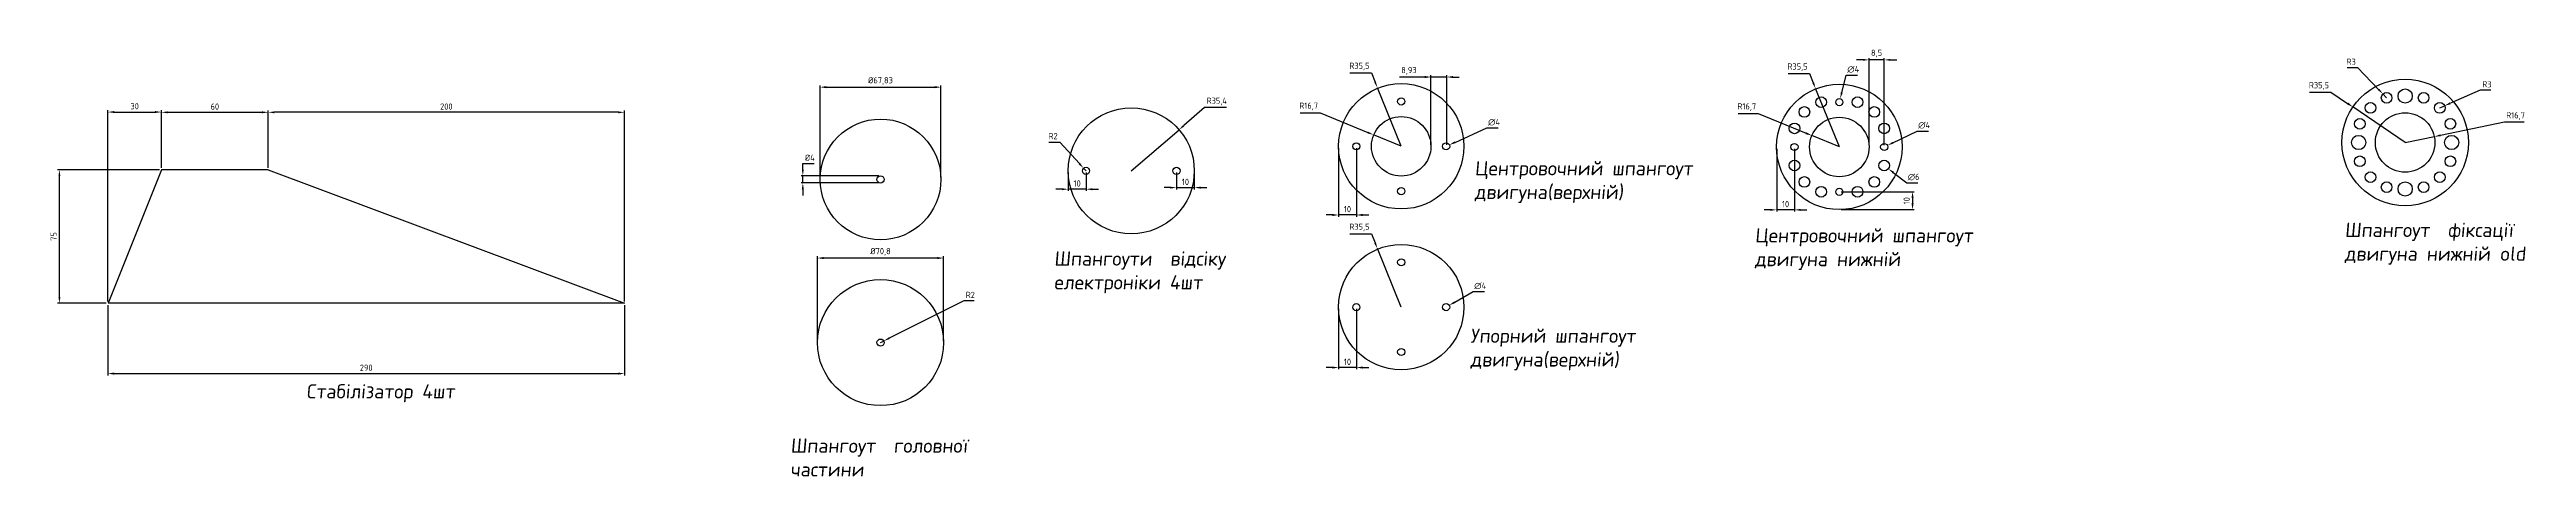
# Model space of a CAD drawing. Header units: millimetres. Extents: x 1940 to 3331, y 1376 to 1616.
import ezdxf

# ---------------------------------------------------------------- set-up
doc = ezdxf.new("R2010")
doc.units = ezdxf.units.MM
doc.layers.add('AM_5', color=3, linetype='Continuous', lineweight=25)
doc.styles.get("Standard").update_dxf_attribs({"font": 'ISOCP.SHX'})
doc.dimstyles.new('AM_GOST$0', dxfattribs={"dimtxt": 3.5, "dimasz": 3.5, "dimexe": 1, "dimexo": 1, "dimgap": 1.5, "dimtad": 1, "dimtoh": 1, "dimtxsty": 'Standard', "dimcen": 0, "dimclrd": 256, "dimclre": 256, "dimclrt": 2, "dimadec": 0, "dimazin": 2, "dimtp": 0.1, "dimtm": 0.1, "dimtfac": 0.71, "dimtdec": 3, "dimtmove": 0, "dimatfit": 3, "dimfxl": 1, "dimtolj": 1, "dimlwd": -1, "dimlwe": -1, "dimarcsym": 1})
doc.dimstyles.new('AM_GOST$3', dxfattribs={"dimtxt": 3.5, "dimasz": 3.5, "dimexe": 1, "dimexo": 1, "dimgap": 1.5, "dimtad": 1, "dimtoh": 1, "dimtxsty": 'Standard', "dimcen": 0, "dimclrd": 256, "dimclre": 256, "dimclrt": 2, "dimadec": 0, "dimazin": 2, "dimtp": 0.1, "dimtm": 0.1, "dimtfac": 0.71, "dimtdec": 3, "dimtofl": 0, "dimtmove": 0, "dimatfit": 2, "dimfxl": 1, "dimtolj": 1, "dimlwd": -1, "dimlwe": -1, "dimarcsym": 1})
doc.dimstyles.new('AM_GOST$4', dxfattribs={"dimtxt": 3.5, "dimasz": 3.5, "dimexe": 1, "dimexo": 1, "dimgap": 1.5, "dimtad": 1, "dimtoh": 1, "dimtxsty": 'Standard', "dimcen": 0, "dimclrd": 256, "dimclre": 256, "dimclrt": 2, "dimadec": 0, "dimazin": 2, "dimtp": 0.1, "dimtm": 0.1, "dimtfac": 0.71, "dimtdec": 3, "dimtmove": 0, "dimatfit": 3, "dimfxl": 1, "dimtolj": 1, "dimlwd": -1, "dimlwe": -1, "dimarcsym": 1})

# ---------------------------------------------------------------- blocks, each defined once
blk = doc.blocks.new('*D2')
at = {"layer": 'AM_5', "linetype": 'ByBlock', "transparency": 16777216}
for p, q in [((2372.6, 1544.4), (2372.6, 1596.2)), ((2376.1, 1595.2), (2436.9, 1595.2)), ((2440.4, 1544.4), (2440.4, 1596.2))]:
    blk.add_line(p, q, dxfattribs=at)
at = {"layer": 'AM_5', "transparency": 16777216}
for points in [[(2376.1, 1595.8), (2376.1, 1594.6), (2372.6, 1595.2)], [(2436.9, 1595.8), (2436.9, 1594.6), (2440.4, 1595.2)]]:
    blk.add_solid(points, dxfattribs=at)
at = {"layer": 'Defpoints', "color": 0, "transparency": 16777216}
for p in [(2440.4, 1595.2), (2372.6, 1543.4), (2440.4, 1543.4)]:
    blk.add_point(p, dxfattribs=at)
at = {"layer": 'AM_5', "color": 2, "transparency": 16777216, "insert": (2406.5, 1598.7), "char_height": 3.5, "attachment_point": 5}
blk.add_mtext('\\A1;%%C67,83', dxfattribs=at)
blk = doc.blocks.new('*D3')
at = {"layer": 'AM_5', "linetype": 'ByBlock', "transparency": 16777216}
for p, q in [((2405.5, 1545.4), (2361.9, 1545.4)), ((2362.9, 1548.9), (2362.9, 1552.4)), ((2362.9, 1552.4), (2369.3, 1552.4)), ((2362.9, 1541.4), (2362.9, 1545.4)), ((2405.5, 1541.4), (2361.9, 1541.4)), ((2362.9, 1537.9), (2362.9, 1534.4))]:
    blk.add_line(p, q, dxfattribs=at)
at = {"layer": 'AM_5', "transparency": 16777216}
for points in [[(2362.3, 1548.9), (2363.4, 1548.9), (2362.9, 1545.4)], [(2362.3, 1537.9), (2363.4, 1537.9), (2362.9, 1541.4)]]:
    blk.add_solid(points, dxfattribs=at)
at = {"layer": 'Defpoints', "color": 0, "transparency": 16777216}
for p in [(2362.9, 1545.4), (2406.5, 1545.4), (2406.5, 1541.4)]:
    blk.add_point(p, dxfattribs=at)
at = {"layer": 'AM_5', "color": 2, "transparency": 16777216, "insert": (2366.8, 1555.6), "char_height": 3.5, "attachment_point": 5}
blk.add_mtext('\\A1;%%C4', dxfattribs=at)
blk = doc.blocks.new('*D4')
at = {"layer": 'AM_5', "linetype": 'ByBlock', "transparency": 16777216}
for p, q in [((2371.1, 1452.7), (2371.1, 1500.2)), ((2438.4, 1499.2), (2374.6, 1499.2)), ((2441.9, 1452.7), (2441.9, 1500.2))]:
    blk.add_line(p, q, dxfattribs=at)
at = {"layer": 'AM_5', "transparency": 16777216}
for points in [[(2374.6, 1499.8), (2374.6, 1498.6), (2371.1, 1499.2)], [(2438.4, 1499.8), (2438.4, 1498.6), (2441.9, 1499.2)]]:
    blk.add_solid(points, dxfattribs=at)
at = {"layer": 'Defpoints', "color": 0, "transparency": 16777216}
for p in [(2371.1, 1499.2), (2371.1, 1451.7), (2441.9, 1451.7)]:
    blk.add_point(p, dxfattribs=at)
at = {"layer": 'AM_5', "color": 2, "transparency": 16777216, "insert": (2406.5, 1502.7), "char_height": 3.5, "attachment_point": 5}
blk.add_mtext('\\A1;%%C70,8', dxfattribs=at)
blk = doc.blocks.new('*D5')
at = {"layer": 'AM_5', "linetype": 'ByBlock', "transparency": 16777216}
for p, q in [((1972.7, 1472.8), (1972.7, 1433.3)), ((2262.7, 1472.8), (2262.7, 1433.3)), ((1976.2, 1434.3), (2259.2, 1434.3))]:
    blk.add_line(p, q, dxfattribs=at)
at = {"layer": 'AM_5', "transparency": 16777216}
for points in [[(1976.2, 1434.9), (1976.2, 1433.7), (1972.7, 1434.3)], [(2259.2, 1434.9), (2259.2, 1433.7), (2262.7, 1434.3)]]:
    blk.add_solid(points, dxfattribs=at)
at = {"layer": 'Defpoints', "color": 0, "transparency": 16777216}
for p in [(1972.7, 1473.8), (2262.7, 1473.8), (2262.7, 1434.3)]:
    blk.add_point(p, dxfattribs=at)
at = {"layer": 'AM_5', "color": 2, "transparency": 16777216, "insert": (2117.7, 1437.6), "char_height": 3.5, "attachment_point": 5}
blk.add_mtext('\\A1;290', dxfattribs=at)
blk = doc.blocks.new('*D6')
at = {"layer": 'AM_5', "linetype": 'ByBlock', "transparency": 16777216}
for p, q in [((2001.7, 1548.8), (1944.4, 1548.8)), ((1945.4, 1477.3), (1945.4, 1545.3)), ((1971.7, 1473.8), (1944.4, 1473.8))]:
    blk.add_line(p, q, dxfattribs=at)
at = {"layer": 'AM_5', "transparency": 16777216}
for points in [[(1944.9, 1545.3), (1946, 1545.3), (1945.4, 1548.8)], [(1944.9, 1477.3), (1946, 1477.3), (1945.4, 1473.8)]]:
    blk.add_solid(points, dxfattribs=at)
at = {"layer": 'Defpoints', "color": 0, "transparency": 16777216}
for p in [(1945.4, 1548.8), (2002.7, 1548.8), (1972.7, 1473.8)]:
    blk.add_point(p, dxfattribs=at)
at = {"layer": 'AM_5', "color": 2, "transparency": 16777216, "insert": (1942.2, 1511.3), "char_height": 3.5, "attachment_point": 5, "rotation": 90}
blk.add_mtext('\\A1;75', dxfattribs=at)
blk = doc.blocks.new('*D7')
at = {"layer": 'AM_5', "linetype": 'ByBlock', "transparency": 16777216}
for p, q in [((2002.7, 1549.8), (2002.7, 1582.1)), ((2006.2, 1581.1), (2059.2, 1581.1)), ((2062.7, 1549.8), (2062.7, 1582.1))]:
    blk.add_line(p, q, dxfattribs=at)
at = {"layer": 'AM_5', "transparency": 16777216}
for points in [[(2006.2, 1581.6), (2006.2, 1580.5), (2002.7, 1581.1)], [(2059.2, 1581.6), (2059.2, 1580.5), (2062.7, 1581.1)]]:
    blk.add_solid(points, dxfattribs=at)
at = {"layer": 'Defpoints', "color": 0, "transparency": 16777216}
for p in [(2062.7, 1581.1), (2002.7, 1548.8), (2062.7, 1548.8)]:
    blk.add_point(p, dxfattribs=at)
at = {"layer": 'AM_5', "color": 2, "transparency": 16777216, "insert": (2032.7, 1584.3), "char_height": 3.5, "attachment_point": 5}
blk.add_mtext('\\A1;60', dxfattribs=at)
blk = doc.blocks.new('*D8')
at = {"layer": 'AM_5', "linetype": 'ByBlock', "transparency": 16777216}
for p, q in [((2062.7, 1549.8), (2062.7, 1582.1)), ((2259.2, 1581.1), (2066.2, 1581.1)), ((2262.7, 1474.8), (2262.7, 1582.1))]:
    blk.add_line(p, q, dxfattribs=at)
at = {"layer": 'AM_5', "transparency": 16777216}
for points in [[(2066.2, 1581.6), (2066.2, 1580.5), (2062.7, 1581.1)], [(2259.2, 1581.6), (2259.2, 1580.5), (2262.7, 1581.1)]]:
    blk.add_solid(points, dxfattribs=at)
at = {"layer": 'Defpoints', "color": 0, "transparency": 16777216}
for p in [(2062.7, 1581.1), (2062.7, 1548.8), (2262.7, 1473.8)]:
    blk.add_point(p, dxfattribs=at)
at = {"layer": 'AM_5', "color": 2, "transparency": 16777216, "insert": (2162.7, 1584.3), "char_height": 3.5, "attachment_point": 5}
blk.add_mtext('\\A1;200', dxfattribs=at)
blk = doc.blocks.new('*D9')
at = {"layer": 'AM_5', "linetype": 'ByBlock', "transparency": 16777216}
for p, q in [((1972.7, 1474.8), (1972.7, 1582.2)), ((1976.2, 1581.2), (1999.2, 1581.2)), ((2002.7, 1549.8), (2002.7, 1582.2))]:
    blk.add_line(p, q, dxfattribs=at)
at = {"layer": 'AM_5', "transparency": 16777216}
for points in [[(1976.2, 1581.8), (1976.2, 1580.7), (1972.7, 1581.2)], [(1999.2, 1581.8), (1999.2, 1580.7), (2002.7, 1581.2)]]:
    blk.add_solid(points, dxfattribs=at)
at = {"layer": 'Defpoints', "color": 0, "transparency": 16777216}
for p in [(2002.7, 1581.2), (2002.7, 1548.8), (1972.7, 1473.8)]:
    blk.add_point(p, dxfattribs=at)
at = {"layer": 'AM_5', "color": 2, "transparency": 16777216, "insert": (1987.7, 1584.5), "char_height": 3.5, "attachment_point": 5}
blk.add_mtext('\\A1;30', dxfattribs=at)
blk = doc.blocks.new('*D10')
at = {"layer": 'AM_5', "linetype": 'ByBlock', "transparency": 16777216}
for p, q in [((2642.1, 1580.8), (2653.3, 1580.8)), ((2653.3, 1580.8), (2680.2, 1569.7)), ((2698.9, 1562), (2683.4, 1568.4))]:
    blk.add_line(p, q, dxfattribs=at)
at = {"layer": 'AM_5', "transparency": 16777216}
blk.add_solid([(2680.4, 1570.2), (2680, 1569.2), (2683.4, 1568.4)], dxfattribs=at)
at = {"layer": 'Defpoints', "color": 0, "transparency": 16777216}
for p in [(2683.4, 1568.4), (2698.9, 1562)]:
    blk.add_point(p, dxfattribs=at)
at = {"layer": 'AM_5', "color": 2, "transparency": 16777216, "insert": (2646.9, 1584.4), "char_height": 3.5, "attachment_point": 5}
blk.add_mtext('\\A1;R16,7', dxfattribs=at)
blk = doc.blocks.new('*D11')
at = {"layer": 'AM_5', "linetype": 'ByBlock', "transparency": 16777216}
for p, q in [((2670.1, 1603.3), (2682.1, 1603.3)), ((2682.1, 1603.3), (2684.2, 1598.1)), ((2698.9, 1562), (2685.5, 1594.9))]:
    blk.add_line(p, q, dxfattribs=at)
at = {"layer": 'AM_5', "transparency": 16777216}
blk.add_solid([(2684.7, 1598.3), (2683.7, 1597.9), (2685.5, 1594.9)], dxfattribs=at)
at = {"layer": 'Defpoints', "color": 0, "transparency": 16777216}
for p in [(2685.5, 1594.9), (2698.9, 1562)]:
    blk.add_point(p, dxfattribs=at)
at = {"layer": 'AM_5', "color": 2, "transparency": 16777216, "insert": (2675.4, 1606.8), "char_height": 3.5, "attachment_point": 5}
blk.add_mtext('\\A1;R35,5', dxfattribs=at)
blk = doc.blocks.new('*D12')
at = {"layer": 'AM_5', "linetype": 'ByBlock', "transparency": 16777216}
for p, q in [((3318.3, 1575.5), (3282.4, 1568.1)), ((3329.4, 1575.5), (3318.3, 1575.5)), ((3262.6, 1564.1), (3279, 1567.4))]:
    blk.add_line(p, q, dxfattribs=at)
at = {"layer": 'AM_5', "transparency": 16777216}
blk.add_solid([(3282.3, 1568.7), (3282.5, 1567.6), (3279, 1567.4)], dxfattribs=at)
at = {"layer": 'Defpoints', "color": 0, "transparency": 16777216}
for p in [(3262.6, 1564.1), (3279, 1567.4)]:
    blk.add_point(p, dxfattribs=at)
at = {"layer": 'AM_5', "color": 2, "transparency": 16777216, "insert": (3324.6, 1579), "char_height": 3.5, "attachment_point": 5}
blk.add_mtext('\\A1;R16,7', dxfattribs=at)
blk = doc.blocks.new('*D13')
at = {"layer": 'AM_5', "linetype": 'ByBlock', "transparency": 16777216}
for p, q in [((3304.7, 1593.6), (3288, 1586.2)), ((3310.7, 1593.6), (3304.7, 1593.6)), ((3282, 1583.6), (3284.8, 1584.8))]:
    blk.add_line(p, q, dxfattribs=at)
at = {"layer": 'AM_5', "transparency": 16777216}
blk.add_solid([(3287.7, 1586.7), (3288.2, 1585.6), (3284.8, 1584.8)], dxfattribs=at)
at = {"layer": 'Defpoints', "color": 0, "transparency": 16777216}
for p in [(3282, 1583.6), (3284.8, 1584.8)]:
    blk.add_point(p, dxfattribs=at)
at = {"layer": 'AM_5', "color": 2, "transparency": 16777216, "insert": (3308.5, 1596.8), "char_height": 3.5, "attachment_point": 5}
blk.add_mtext('\\A1;R3', dxfattribs=at)
blk = doc.blocks.new('*D14')
at = {"layer": 'AM_5', "linetype": 'ByBlock', "transparency": 16777216}
for p, q in [((3208.9, 1592.4), (3220.9, 1592.4)), ((3220.9, 1592.4), (3230.3, 1586)), ((3262.6, 1564.1), (3233.2, 1584.1))]:
    blk.add_line(p, q, dxfattribs=at)
at = {"layer": 'AM_5', "transparency": 16777216}
blk.add_solid([(3230.7, 1586.5), (3230, 1585.5), (3233.2, 1584.1)], dxfattribs=at)
at = {"layer": 'Defpoints', "color": 0, "transparency": 16777216}
for p in [(3233.2, 1584.1), (3262.6, 1564.1)]:
    blk.add_point(p, dxfattribs=at)
at = {"layer": 'AM_5', "color": 2, "transparency": 16777216, "insert": (3214.2, 1595.9), "char_height": 3.5, "attachment_point": 5}
blk.add_mtext('\\A1;R35,5', dxfattribs=at)
blk = doc.blocks.new('*D15')
at = {"layer": 'AM_5', "linetype": 'ByBlock', "transparency": 16777216}
for p, q in [((3230.1, 1606.2), (3235.9, 1606.2)), ((3235.9, 1606.2), (3247.7, 1593.9)), ((3252.2, 1589.2), (3250.1, 1591.4))]:
    blk.add_line(p, q, dxfattribs=at)
at = {"layer": 'AM_5', "transparency": 16777216}
blk.add_solid([(3248.1, 1594.3), (3247.3, 1593.5), (3250.1, 1591.4)], dxfattribs=at)
at = {"layer": 'Defpoints', "color": 0, "transparency": 16777216}
for p in [(3250.1, 1591.4), (3252.2, 1589.2)]:
    blk.add_point(p, dxfattribs=at)
at = {"layer": 'AM_5', "color": 2, "transparency": 16777216, "insert": (3232.3, 1609.5), "char_height": 3.5, "attachment_point": 5}
blk.add_mtext('\\A1;R3', dxfattribs=at)
blk = doc.blocks.new('*D17')
at = {"layer": 'AM_5', "linetype": 'ByBlock', "transparency": 16777216}
for p, q in [((2453.2, 1475.2), (2411.4, 1454.2)), ((2459.1, 1475.2), (2453.2, 1475.2)), ((2406.5, 1451.7), (2408.3, 1452.6))]:
    blk.add_line(p, q, dxfattribs=at)
at = {"layer": 'AM_5', "transparency": 16777216}
blk.add_solid([(2411.2, 1454.7), (2411.7, 1453.7), (2408.3, 1452.6)], dxfattribs=at)
at = {"layer": 'Defpoints', "color": 0, "transparency": 16777216}
for p in [(2406.5, 1451.7), (2408.3, 1452.6)]:
    blk.add_point(p, dxfattribs=at)
at = {"layer": 'AM_5', "color": 2, "transparency": 16777216, "insert": (2456.9, 1478.5), "char_height": 3.5, "attachment_point": 5}
blk.add_mtext('\\A1;R2', dxfattribs=at)
blk = doc.blocks.new('*D18')
at = {"layer": 'AM_5', "linetype": 'ByBlock', "transparency": 16777216}
for p, q in [((2588.5, 1583.7), (2576.8, 1573.6)), ((2600.7, 1583.7), (2588.5, 1583.7)), ((2547.3, 1548.2), (2574.1, 1571.3))]:
    blk.add_line(p, q, dxfattribs=at)
at = {"layer": 'AM_5', "transparency": 16777216}
blk.add_solid([(2576.4, 1574), (2577.1, 1573.1), (2574.1, 1571.3)], dxfattribs=at)
at = {"layer": 'Defpoints', "color": 0, "transparency": 16777216}
for p in [(2574.1, 1571.3), (2547.3, 1548.2)]:
    blk.add_point(p, dxfattribs=at)
at = {"layer": 'AM_5', "color": 2, "transparency": 16777216, "insert": (2595.3, 1587.2), "char_height": 3.5, "attachment_point": 5}
blk.add_mtext('\\A1;R35,4', dxfattribs=at)
blk = doc.blocks.new('*D21')
at = {"linetype": 'ByBlock', "transparency": 16777216}
for p, q in [((2511.9, 1547.2), (2511.9, 1536.9)), ((2521.9, 1547.2), (2521.9, 1536.9)), ((2508.4, 1537.9), (2504.9, 1537.9)), ((2521.9, 1537.9), (2511.9, 1537.9)), ((2525.4, 1537.9), (2528.9, 1537.9))]:
    blk.add_line(p, q, dxfattribs=at)
at = {"transparency": 16777216}
for points in [[(2508.4, 1538.4), (2508.4, 1537.3), (2511.9, 1537.9)], [(2525.4, 1538.4), (2525.4, 1537.3), (2521.9, 1537.9)]]:
    blk.add_solid(points, dxfattribs=at)
at = {"layer": 'Defpoints', "color": 0, "transparency": 16777216}
for p in [(2511.9, 1548.2), (2521.9, 1548.2), (2511.9, 1537.9)]:
    blk.add_point(p, dxfattribs=at)
at = {"color": 2, "transparency": 16777216, "insert": (2516.9, 1541.1), "char_height": 3.5, "attachment_point": 5}
blk.add_mtext('\\A1;10', dxfattribs=at)
blk = doc.blocks.new('*D22')
at = {"layer": 'AM_5', "linetype": 'ByBlock', "transparency": 16777216}
for p, q in [((2501.1, 1564.4), (2507.1, 1564.4)), ((2507.1, 1564.4), (2518.2, 1552.3)), ((2521.9, 1548.2), (2520.5, 1549.7))]:
    blk.add_line(p, q, dxfattribs=at)
at = {"layer": 'AM_5', "transparency": 16777216}
blk.add_solid([(2518.6, 1552.6), (2517.7, 1551.9), (2520.5, 1549.7)], dxfattribs=at)
at = {"layer": 'Defpoints', "color": 0, "transparency": 16777216}
for p in [(2520.5, 1549.7), (2521.9, 1548.2)]:
    blk.add_point(p, dxfattribs=at)
at = {"layer": 'AM_5', "color": 2, "transparency": 16777216, "insert": (2503.4, 1567.7), "char_height": 3.5, "attachment_point": 5}
blk.add_mtext('\\A1;R2', dxfattribs=at)
blk = doc.blocks.new('*D24')
at = {"layer": 'AM_5', "linetype": 'ByBlock', "transparency": 16777216}
for p, q in [((2572.7, 1547.2), (2572.7, 1537.8)), ((2582.7, 1547.2), (2582.7, 1537.8)), ((2569.2, 1538.8), (2565.7, 1538.8)), ((2572.7, 1538.8), (2582.7, 1538.8)), ((2586.2, 1538.8), (2589.7, 1538.8))]:
    blk.add_line(p, q, dxfattribs=at)
at = {"layer": 'AM_5', "transparency": 16777216}
for points in [[(2569.2, 1539.3), (2569.2, 1538.2), (2572.7, 1538.8)], [(2586.2, 1539.3), (2586.2, 1538.2), (2582.7, 1538.8)]]:
    blk.add_solid(points, dxfattribs=at)
at = {"layer": 'Defpoints', "color": 0, "transparency": 16777216}
for p in [(2572.7, 1548.2), (2582.7, 1548.2), (2582.7, 1538.8)]:
    blk.add_point(p, dxfattribs=at)
at = {"layer": 'AM_5', "color": 2, "transparency": 16777216, "insert": (2577.7, 1542), "char_height": 3.5, "attachment_point": 5}
blk.add_mtext('\\A1;10', dxfattribs=at)
blk = doc.blocks.new('*D27')
at = {"layer": 'AM_5', "linetype": 'ByBlock', "transparency": 16777216}
for p, q in [((2670.1, 1512.9), (2682.1, 1512.9)), ((2682.1, 1512.9), (2684.2, 1507.8)), ((2698.9, 1471.6), (2685.5, 1504.5))]:
    blk.add_line(p, q, dxfattribs=at)
at = {"layer": 'AM_5', "transparency": 16777216}
blk.add_solid([(2684.7, 1508), (2683.7, 1507.5), (2685.5, 1504.5)], dxfattribs=at)
at = {"layer": 'Defpoints', "color": 0, "transparency": 16777216}
for p in [(2685.5, 1504.5), (2698.9, 1471.6)]:
    blk.add_point(p, dxfattribs=at)
at = {"layer": 'AM_5', "color": 2, "transparency": 16777216, "insert": (2675.4, 1516.4), "char_height": 3.5, "attachment_point": 5}
blk.add_mtext('\\A1;R35,5', dxfattribs=at)
blk = doc.blocks.new('*D32')
at = {"layer": 'AM_5', "linetype": 'ByBlock', "transparency": 16777216}
for p, q in [((2888.1, 1580.5), (2899.3, 1580.5)), ((2899.3, 1580.5), (2926.2, 1569.3)), ((2944.9, 1561.6), (2929.5, 1568))]:
    blk.add_line(p, q, dxfattribs=at)
at = {"layer": 'AM_5', "transparency": 16777216}
blk.add_solid([(2926.4, 1569.9), (2926, 1568.8), (2929.5, 1568)], dxfattribs=at)
at = {"layer": 'Defpoints', "color": 0, "transparency": 16777216}
for p in [(2929.5, 1568), (2944.9, 1561.6)]:
    blk.add_point(p, dxfattribs=at)
at = {"layer": 'AM_5', "color": 2, "transparency": 16777216, "insert": (2892.9, 1584), "char_height": 3.5, "attachment_point": 5}
blk.add_mtext('\\A1;R16,7', dxfattribs=at)
blk = doc.blocks.new('*D31')
at = {"layer": 'AM_5', "linetype": 'ByBlock', "transparency": 16777216}
for p, q in [((2916.1, 1602.9), (2928.1, 1602.9)), ((2928.1, 1602.9), (2930.2, 1597.7)), ((2944.9, 1561.6), (2931.5, 1594.5))]:
    blk.add_line(p, q, dxfattribs=at)
at = {"layer": 'AM_5', "transparency": 16777216}
blk.add_solid([(2930.7, 1598), (2929.7, 1597.5), (2931.5, 1594.5)], dxfattribs=at)
at = {"layer": 'Defpoints', "color": 0, "transparency": 16777216}
for p in [(2931.5, 1594.5), (2944.9, 1561.6)]:
    blk.add_point(p, dxfattribs=at)
at = {"layer": 'AM_5', "color": 2, "transparency": 16777216, "insert": (2921.4, 1606.4), "char_height": 3.5, "attachment_point": 5}
blk.add_mtext('\\A1;R35,5', dxfattribs=at)
blk = doc.blocks.new('*D33')
at = {"layer": 'AM_5', "linetype": 'ByBlock', "transparency": 16777216}
for p, q in [((2909.7, 1560.6), (2909.7, 1525.3)), ((2919.7, 1560.6), (2919.7, 1525.3)), ((2906.2, 1526.3), (2902.7, 1526.3)), ((2919.7, 1526.3), (2909.7, 1526.3)), ((2923.2, 1526.3), (2926.7, 1526.3))]:
    blk.add_line(p, q, dxfattribs=at)
at = {"layer": 'AM_5', "transparency": 16777216}
for points in [[(2906.2, 1526.8), (2906.2, 1525.7), (2909.7, 1526.3)], [(2923.2, 1526.8), (2923.2, 1525.7), (2919.7, 1526.3)]]:
    blk.add_solid(points, dxfattribs=at)
at = {"layer": 'Defpoints', "color": 0, "transparency": 16777216}
for p in [(2909.7, 1561.6), (2919.7, 1561.6), (2909.7, 1526.3)]:
    blk.add_point(p, dxfattribs=at)
at = {"layer": 'AM_5', "color": 2, "transparency": 16777216, "insert": (2914.7, 1529.5), "char_height": 3.5, "attachment_point": 5}
blk.add_mtext('\\A1;10', dxfattribs=at)
blk = doc.blocks.new('*D34')
at = {"layer": 'AM_5', "linetype": 'ByBlock', "transparency": 16777216}
for p, q in [((2663.7, 1561), (2663.7, 1522.4)), ((2673.7, 1561), (2673.7, 1522.4)), ((2660.2, 1523.4), (2656.7, 1523.4)), ((2673.7, 1523.4), (2663.7, 1523.4)), ((2677.2, 1523.4), (2680.7, 1523.4))]:
    blk.add_line(p, q, dxfattribs=at)
at = {"layer": 'AM_5', "transparency": 16777216}
for points in [[(2660.2, 1524), (2660.2, 1522.8), (2663.7, 1523.4)], [(2677.2, 1524), (2677.2, 1522.8), (2673.7, 1523.4)]]:
    blk.add_solid(points, dxfattribs=at)
at = {"layer": 'Defpoints', "color": 0, "transparency": 16777216}
for p in [(2663.7, 1562), (2673.7, 1562), (2663.7, 1523.4)]:
    blk.add_point(p, dxfattribs=at)
at = {"layer": 'AM_5', "color": 2, "transparency": 16777216, "insert": (2668.7, 1526.7), "char_height": 3.5, "attachment_point": 5}
blk.add_mtext('\\A1;10', dxfattribs=at)
blk = doc.blocks.new('*D35')
at = {"layer": 'AM_5', "linetype": 'ByBlock', "transparency": 16777216}
for p, q in [((2712.1, 1600.9), (2697.9, 1600.9)), ((2715.6, 1562.9), (2715.6, 1601.9)), ((2724.5, 1600.9), (2715.6, 1600.9)), ((2724.5, 1562.9), (2724.5, 1601.9)), ((2728, 1600.9), (2731.5, 1600.9))]:
    blk.add_line(p, q, dxfattribs=at)
at = {"layer": 'AM_5', "transparency": 16777216}
for points in [[(2712.1, 1601.5), (2712.1, 1600.3), (2715.6, 1600.9)], [(2728, 1601.5), (2728, 1600.3), (2724.5, 1600.9)]]:
    blk.add_solid(points, dxfattribs=at)
at = {"layer": 'Defpoints', "color": 0, "transparency": 16777216}
for p in [(2715.6, 1600.9), (2715.6, 1561.9), (2724.5, 1561.9)]:
    blk.add_point(p, dxfattribs=at)
at = {"layer": 'AM_5', "color": 2, "transparency": 16777216, "insert": (2703.2, 1604.4), "char_height": 3.5, "attachment_point": 5}
blk.add_mtext('\\A1;8,93', dxfattribs=at)
blk = doc.blocks.new('*D36')
at = {"layer": 'AM_5', "linetype": 'ByBlock', "transparency": 16777216}
for p, q in [((2663.7, 1470.6), (2663.7, 1436.7)), ((2673.7, 1470.6), (2673.7, 1436.7)), ((2660.2, 1437.7), (2656.7, 1437.7)), ((2673.7, 1437.7), (2663.7, 1437.7)), ((2677.2, 1437.7), (2680.7, 1437.7))]:
    blk.add_line(p, q, dxfattribs=at)
at = {"layer": 'AM_5', "transparency": 16777216}
for points in [[(2660.2, 1438.3), (2660.2, 1437.1), (2663.7, 1437.7)], [(2677.2, 1438.3), (2677.2, 1437.1), (2673.7, 1437.7)]]:
    blk.add_solid(points, dxfattribs=at)
at = {"layer": 'Defpoints', "color": 0, "transparency": 16777216}
for p in [(2663.7, 1471.6), (2673.7, 1471.6), (2663.7, 1437.7)]:
    blk.add_point(p, dxfattribs=at)
at = {"layer": 'AM_5', "color": 2, "transparency": 16777216, "insert": (2668.7, 1440.9), "char_height": 3.5, "attachment_point": 5}
blk.add_mtext('\\A1;10', dxfattribs=at)
blk = doc.blocks.new('*D37')
at = {"layer": 'AM_5', "linetype": 'ByBlock', "transparency": 16777216}
for p, q in [((2958.1, 1610.5), (2954.6, 1610.5)), ((2961.6, 1562.6), (2961.6, 1611.5)), ((2970.1, 1610.5), (2961.6, 1610.5)), ((2970.1, 1562.6), (2970.1, 1611.5)), ((2973.6, 1610.5), (2977.1, 1610.5))]:
    blk.add_line(p, q, dxfattribs=at)
at = {"layer": 'AM_5', "transparency": 16777216}
for points in [[(2958.1, 1611.1), (2958.1, 1610), (2961.6, 1610.5)], [(2973.6, 1611.1), (2973.6, 1610), (2970.1, 1610.5)]]:
    blk.add_solid(points, dxfattribs=at)
at = {"layer": 'Defpoints', "color": 0, "transparency": 16777216}
for p in [(2961.6, 1610.5), (2961.6, 1561.6), (2970.1, 1561.6)]:
    blk.add_point(p, dxfattribs=at)
at = {"layer": 'AM_5', "color": 2, "transparency": 16777216, "insert": (2965.8, 1614.1), "char_height": 3.5, "attachment_point": 5}
blk.add_mtext('\\A1;8,5', dxfattribs=at)
blk = doc.blocks.new('*D38')
at = {"layer": 'AM_5', "linetype": 'ByBlock', "transparency": 16777216}
for p, q in [((2945.9, 1536.4), (2987, 1536.4)), ((2986, 1532.9), (2986, 1529.9)), ((2945.9, 1526.4), (2987, 1526.4))]:
    blk.add_line(p, q, dxfattribs=at)
at = {"layer": 'AM_5', "transparency": 16777216}
for points in [[(2985.4, 1532.9), (2986.6, 1532.9), (2986, 1536.4)], [(2985.4, 1529.9), (2986.6, 1529.9), (2986, 1526.4)]]:
    blk.add_solid(points, dxfattribs=at)
at = {"layer": 'Defpoints', "color": 0, "transparency": 16777216}
for p in [(2944.9, 1536.4), (2944.9, 1526.4), (2986, 1526.4)]:
    blk.add_point(p, dxfattribs=at)
at = {"layer": 'AM_5', "color": 2, "transparency": 16777216, "insert": (2982.7, 1531.4), "char_height": 3.5, "attachment_point": 5, "rotation": 90}
blk.add_mtext('\\A1;10', dxfattribs=at)
blk = doc.blocks.new('*D39')
at = {"layer": 'AM_5', "linetype": 'ByBlock', "transparency": 16777216}
for p, q in [((2946.2, 1592.1), (2948.7, 1602)), ((2948.7, 1602), (2955.1, 1602))]:
    blk.add_line(p, q, dxfattribs=at)
at = {"layer": 'AM_5', "transparency": 16777216}
blk.add_solid([(2945.7, 1592.3), (2946.8, 1592), (2945.4, 1588.8)], dxfattribs=at)
at = {"layer": 'Defpoints', "color": 0, "transparency": 16777216}
for p in [(2945.4, 1588.8), (2944.4, 1584.9)]:
    blk.add_point(p, dxfattribs=at)
at = {"layer": 'AM_5', "color": 2, "transparency": 16777216, "insert": (2952.7, 1605.2), "char_height": 3.5, "attachment_point": 5}
blk.add_mtext('\\A1;∅4', dxfattribs=at)
blk = doc.blocks.new('*D40')
at = {"layer": 'AM_5', "linetype": 'ByBlock', "transparency": 16777216}
for p, q in [((2975.2, 1547.2), (2982.7, 1541.4)), ((2982.7, 1541.4), (2988.9, 1541.4))]:
    blk.add_line(p, q, dxfattribs=at)
at = {"layer": 'AM_5', "transparency": 16777216}
blk.add_solid([(2975.6, 1547.7), (2974.9, 1546.7), (2972.5, 1549.3)], dxfattribs=at)
at = {"layer": 'Defpoints', "color": 0, "transparency": 16777216}
for p in [(2967.7, 1553), (2972.5, 1549.3)]:
    blk.add_point(p, dxfattribs=at)
at = {"layer": 'AM_5', "color": 2, "transparency": 16777216, "insert": (2986.6, 1544.7), "char_height": 3.5, "attachment_point": 5}
blk.add_mtext('\\A1;∅6', dxfattribs=at)
blk = doc.blocks.new('*D41')
at = {"layer": 'AM_5', "linetype": 'ByBlock', "transparency": 16777216}
for p, q in [((2975, 1564), (2988.5, 1570.5)), ((2988.5, 1570.5), (2994.9, 1570.5))]:
    blk.add_line(p, q, dxfattribs=at)
at = {"layer": 'AM_5', "transparency": 16777216}
blk.add_solid([(2974.8, 1564.5), (2975.3, 1563.5), (2971.9, 1562.5)], dxfattribs=at)
at = {"layer": 'Defpoints', "color": 0, "transparency": 16777216}
for p in [(2968.3, 1560.7), (2971.9, 1562.5)]:
    blk.add_point(p, dxfattribs=at)
at = {"layer": 'AM_5', "color": 2, "transparency": 16777216, "insert": (2992.5, 1573.8), "char_height": 3.5, "attachment_point": 5}
blk.add_mtext('\\A1;∅4', dxfattribs=at)
blk = doc.blocks.new('*D42')
at = {"layer": 'AM_5', "linetype": 'ByBlock', "transparency": 16777216}
for p, q in [((2729.1, 1564.2), (2747, 1572.3)), ((2747, 1572.3), (2753.4, 1572.3))]:
    blk.add_line(p, q, dxfattribs=at)
at = {"layer": 'AM_5', "transparency": 16777216}
blk.add_solid([(2728.9, 1564.8), (2729.3, 1563.7), (2725.9, 1562.8)], dxfattribs=at)
at = {"layer": 'Defpoints', "color": 0, "transparency": 16777216}
for p in [(2722.3, 1561.2), (2725.9, 1562.8)]:
    blk.add_point(p, dxfattribs=at)
at = {"layer": 'AM_5', "color": 2, "transparency": 16777216, "insert": (2751, 1575.5), "char_height": 3.5, "attachment_point": 5}
blk.add_mtext('\\A1;∅4', dxfattribs=at)
blk = doc.blocks.new('*D43')
at = {"layer": 'AM_5', "linetype": 'ByBlock', "transparency": 16777216}
for p, q in [((2728.9, 1474.4), (2739.3, 1480.4)), ((2739.3, 1480.4), (2745.7, 1480.4))]:
    blk.add_line(p, q, dxfattribs=at)
at = {"layer": 'AM_5', "transparency": 16777216}
blk.add_solid([(2728.6, 1474.9), (2729.1, 1473.9), (2725.8, 1472.6)], dxfattribs=at)
at = {"layer": 'Defpoints', "color": 0, "transparency": 16777216}
for p in [(2722.4, 1470.6), (2725.8, 1472.6)]:
    blk.add_point(p, dxfattribs=at)
at = {"layer": 'AM_5', "color": 2, "transparency": 16777216, "insert": (2743.2, 1483.6), "char_height": 3.5, "attachment_point": 5}
blk.add_mtext('\\A1;∅4', dxfattribs=at)

msp = doc.modelspace()

# ---------------------------------------------------------------- linework, layer by layer
for p, q in [((3262.591, 1583.605), (3262.591, 1583.605)), ((2002.739, 1548.836), (1972.739, 1473.836)), ((2062.739, 1548.836), (2002.739, 1548.836)), ((2062.739, 1548.836), (2262.739, 1473.836)), ((2262.739, 1473.836), (1972.739, 1473.836))]:
    msp.add_line(p, q)
for centre, radius in [((3262.591, 1564.105), 35.5), ((2698.88, 1561.979), 35.2), ((2698.88, 1587.174), 2), ((2944.887, 1561.616), 35.2), ((2934.655, 1586.79), 3), ((2944.887, 1586.811), 2), ((2955.119, 1586.79), 3), ((3243.146, 1583.55), 3), ((3252.197, 1589.198), 3), ((3262.591, 1590.205), 4), ((3272.985, 1589.198), 3), ((3282.037, 1583.55), 3), ((2406.506, 1543.352), 33.915), ((2547.287, 1548.189), 35.4), ((2698.88, 1561.979), 16.7), ((2919.683, 1572.049), 3), ((2925.256, 1581.275), 3), ((2944.887, 1561.616), 16.7), ((2964.519, 1581.275), 3), ((2970.091, 1572.049), 3), ((3237.185, 1574.628), 3), ((3262.591, 1564.105), 16.7), ((3287.998, 1574.628), 3), ((2673.676, 1561.979), 2), ((2724.084, 1561.979), 2), ((2919.683, 1561.616), 2), ((2970.091, 1561.616), 2), ((3236.491, 1564.105), 4), ((3288.691, 1564.105), 4), ((2406.506, 1543.352), 2), ((2521.887, 1548.189), 2), ((2572.687, 1548.189), 2), ((2919.683, 1551.183), 3), ((2925.256, 1541.957), 3), ((2964.519, 1541.957), 3), ((2970.091, 1551.183), 3), ((3237.185, 1553.581), 3), ((3243.146, 1544.659), 3), ((3282.037, 1544.659), 3), ((3287.998, 1553.581), 3), ((2698.88, 1536.784), 2), ((2934.655, 1536.443), 3), ((2944.887, 1536.421), 2), ((2955.119, 1536.443), 3), ((3252.197, 1539.011), 3), ((3262.591, 1538.005), 4), ((3272.985, 1539.011), 3), ((2698.88, 1471.629), 35.2), ((2698.88, 1496.824), 2), ((2406.506, 1451.706), 35.4), ((2673.676, 1471.629), 2), ((2724.084, 1471.629), 2), ((2406.506, 1451.706), 2), ((2698.88, 1446.434), 2)]:
    msp.add_circle(centre, radius)

# ---------------------------------------------------------------- texts
at = {"char_height": 8, "attachment_point": 1}
for s, width, heights, insert in [('{\\fISOCPEUR|b0|i0|c204|p34;\\Q5;Центровочний шпангоут двигуна(верхній)}', 128.97782, [0], (2740.148, 1553.666)), ('{\\fISOCPEUR|b0|i0|c204|p34;\\Q5;Шпангоут  фіксації двигуна нижній old}', 104.96796, [0], (3228.666, 1519.014)), ('{\\fISOCPEUR|b0|i0|c204|p34;\\Q5;Шпангоути  відсіку електроніки 4шт}', 113.72562, [0], (2503.944, 1502.93)), ('{\\fISOCPEUR|b0|i0|c204|p34;\\Q5;Центровочний шпангоут двигуна нижній }', 125.63223, [0], (2897.476, 1515.951)), ('{\\fISOCPEUR|b0|i0|c204|p34;\\Q5;Упорний шпангоут двигуна(верхній)}', 113.72562, [0], (2737.764, 1459.58)), ('{\\fISOCPEUR|b0|i0|c204|p34;\\Q5;Стабілізатор 4шт}', 104.96796, [10.4], (2084.145, 1428.33)), ('{\\fISOCPEUR|b0|i0|c204|p34;\\Q5;Шпангоут  головної частини}', 104.96796, [0], (2355.911, 1397.835))]:
    msp.add_mtext_dynamic_manual_height_columns(s, width=width, gutter_width=17.5, heights=heights, dxfattribs=dict(at, insert=insert))

# ---------------------------------------------------------------- dimensions: what is measured, and where the dimension line sits
dim = msp.add_linear_dim(base=(2511.887, 1537.864), p1=(2521.887, 1548.189), p2=(2511.887, 1548.189), dimstyle='AM_GOST$0')
dim.commit()
dim.dimension.update_dxf_attribs({"geometry": '*D21', "text_midpoint": (2516.887, 1541.114)})
at = {"layer": 'AM_5'}
for base, p1, p2, picture, middle in [((2961.587, 1610.545), (2970.091, 1561.616), (2961.587, 1561.616), '*D37', (2965.839, 1614.058)), ((2715.58, 1600.906), (2724.512, 1561.888), (2715.58, 1561.92), '*D35', (2703.239, 1604.418)), ((2062.739, 1581.052), (2002.739, 1548.836), (2062.739, 1548.836), '*D7', (2032.739, 1584.302)), ((2062.739, 1581.052), (2262.739, 1473.836), (2062.739, 1548.836), '*D8', (2162.739, 1584.303)), ((2663.68, 1523.416), (2673.676, 1561.979), (2663.68, 1561.979), '*D34', (2668.678, 1526.666)), ((2909.687, 1526.258), (2919.683, 1561.616), (2909.687, 1561.616), '*D33', (2914.685, 1529.508)), ((2582.687, 1538.759), (2572.687, 1548.189), (2582.687, 1548.189), '*D24', (2577.687, 1542.009)), ((2663.68, 1437.68), (2673.676, 1471.629), (2663.68, 1471.629), '*D36', (2668.678, 1440.93))]:
    dim = msp.add_linear_dim(base=base, p1=p1, p2=p2, dimstyle='AM_GOST$0', dxfattribs=at)
    dim.commit()
    dim.dimension.update_dxf_attribs({"geometry": picture, "text_midpoint": middle})
for base, p1, p2, angle, picture, middle in [((2440.421, 1595.227), (2372.591, 1543.352), (2440.421, 1543.352), 0, '*D2', (2406.506, 1598.739)), ((2362.858, 1545.352), (2406.506, 1541.352), (2406.506, 1545.352), 90, '*D3', (2366.808, 1555.602))]:
    dim = msp.add_linear_dim(base=base, p1=p1, p2=p2, angle=angle, dimstyle='AM_GOST$0', override={"dimpost": '%%C<>'}, dxfattribs=at)
    dim.commit()
    dim.dimension.update_dxf_attribs({"geometry": picture, "text_midpoint": middle})
for center, mpoint, picture, middle in [((2698.88, 1561.979), (2685.513, 1594.866), '*D11', (2675.368, 1603.256)), ((2944.887, 1561.616), (2931.52, 1594.503), '*D31', (2921.375, 1602.893)), ((2698.88, 1561.979), (2683.45, 1568.366), '*D10', (2646.911, 1580.846)), ((2944.887, 1561.616), (2929.457, 1568.003), '*D32', (2892.918, 1580.483)), ((3262.591, 1564.105), (3233.227, 1584.054), '*D14', (3214.163, 1592.431)), ((3282.037, 1583.55), (3284.782, 1584.76), '*D13', (3308.512, 1593.559)), ((3262.591, 1564.105), (3278.954, 1567.443), '*D12', (3318.252, 1575.459)), ((2521.887, 1548.189), (2520.538, 1549.666), '*D22', (2503.352, 1564.425)), ((2698.88, 1471.629), (2685.513, 1504.516), '*D27', (2675.368, 1512.906))]:
    dim = msp.add_radius_dim(center=center, mpoint=mpoint, dimstyle='AM_GOST$4', dxfattribs=at)
    dim.commit()
    dim.dimension.update_dxf_attribs({"geometry": picture, "text_midpoint": middle, "dimtype": 164})
for p1, p2, picture, middle in [((2944.396, 1584.873), (2945.378, 1588.75), '*D39', (2952.682, 1601.988)), ((2722.26, 1561.159), (2725.909, 1562.799), '*D42', (2750.958, 1572.284)), ((2968.292, 1560.744), (2971.891, 1562.489), '*D41', (2992.47, 1570.549)), ((2967.719, 1553.019), (2972.463, 1549.347), '*D40', (2986.581, 1541.407)), ((2722.351, 1470.632), (2725.818, 1472.626), '*D43', (2743.211, 1480.358))]:
    dim = msp.add_diameter_dim_2p(p1=p1, p2=p2, dimstyle='AM_GOST$3', dxfattribs=at)
    dim.commit()
    dim.dimension.update_dxf_attribs({"geometry": picture, "text_midpoint": middle, "dimtype": 163})
for center, mpoint, picture, middle in [((3252.197, 1589.198), (3250.127, 1591.37), '*D15', (3232.275, 1606.243)), ((2547.287, 1548.189), (2574.103, 1571.299), '*D18', (2595.349, 1583.716)), ((2406.506, 1451.706), (2408.292, 1452.604), '*D17', (2456.94, 1475.201))]:
    dim = msp.add_radius_dim(center=center, mpoint=mpoint, dimstyle='AM_GOST$4', override={"dimpost": ''}, dxfattribs=at)
    dim.commit()
    dim.dimension.update_dxf_attribs({"geometry": picture, "text_midpoint": middle, "dimtype": 164})
dim = msp.add_linear_dim(base=(2002.739, 1581.237), p1=(1972.739, 1473.836), p2=(2002.739, 1548.836), text='30', dimstyle='AM_GOST$0', override={"dimpost": ''}, dxfattribs=at)
dim.commit()
dim.dimension.update_dxf_attribs({"geometry": '*D9', "text_midpoint": (1987.739, 1584.487)})
for base, p1, p2, angle, picture, middle in [((1945.437, 1548.836), (1972.739, 1473.836), (2002.739, 1548.836), 270, '*D6', (1942.187, 1511.336)), ((2985.9784, 1526.4162), (2944.8871, 1536.4211), (2944.8871, 1526.4162), 90, '*D38', (2982.7284, 1531.4186))]:
    dim = msp.add_linear_dim(base=base, p1=p1, p2=p2, angle=angle, dimstyle='AM_GOST$0', dxfattribs=at)
    dim.commit()
    dim.dimension.update_dxf_attribs({"geometry": picture, "text_midpoint": middle})
for base, p1, p2, override, picture, middle in [((2371.106, 1499.206), (2441.906, 1451.706), (2371.106, 1451.706), {"dimpost": '%%C<>'}, '*D4', (2406.506, 1502.718)), ((2262.739, 1434.331), (1972.739, 1473.836), (2262.739, 1473.836), {"dimpost": ''}, '*D5', (2117.739, 1437.582))]:
    dim = msp.add_linear_dim(base=base, p1=p1, p2=p2, dimstyle='AM_GOST$0', override=override, dxfattribs=at)
    dim.commit()
    dim.dimension.update_dxf_attribs({"geometry": picture, "text_midpoint": middle})

doc.saveas('drawing.dxf')
